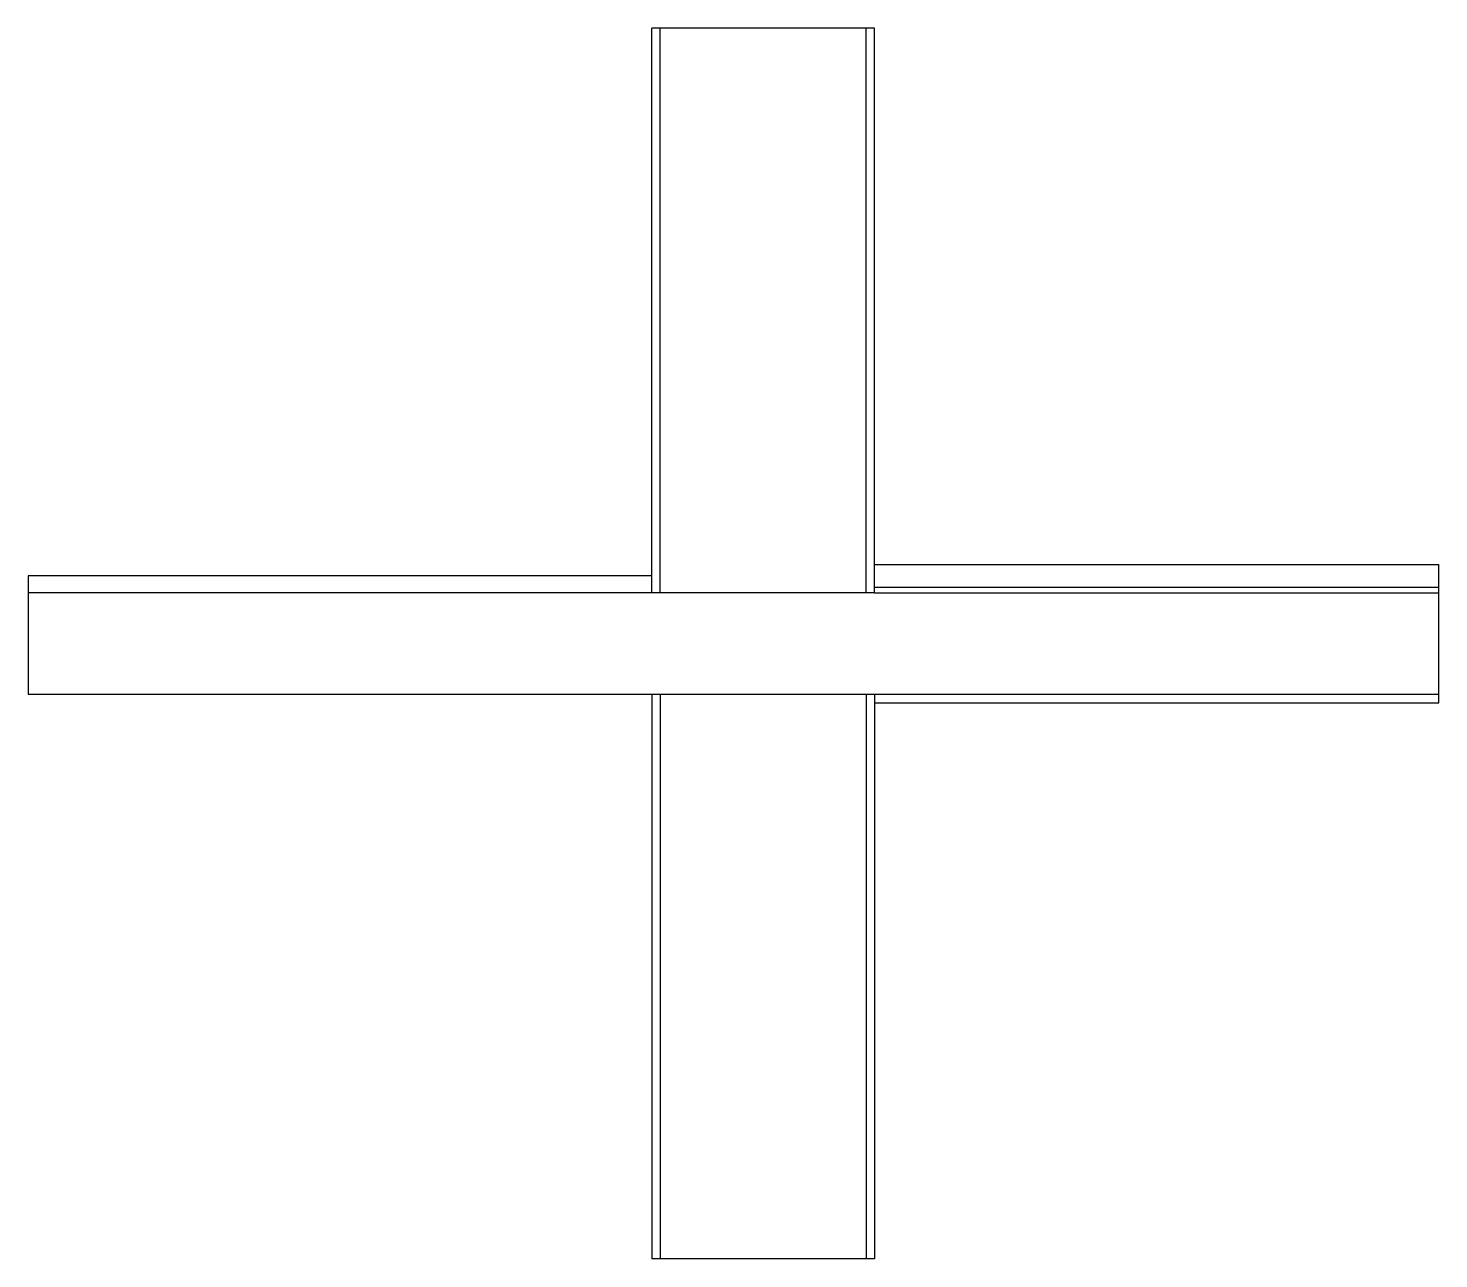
# Model space of a CAD drawing. Header units: millimetres. Extents: x 133 to 2633, y -846 to 1334.
import ezdxf

# ---------------------------------------------------------------- set-up
doc = ezdxf.new("R2010")
doc.units = ezdxf.units.MM
doc.header["$MEASUREMENT"] = 0

msp = doc.modelspace()

# ---------------------------------------------------------------- linework, layer by layer
for p, q in [((1237.8, 334.1), (1237.8, 1334.1)), ((1632.8, 1334.1), (1237.8, 1334.1)), ((1252.8, 334.1), (1252.8, 1334.1)), ((1617.8, 334.1), (1617.8, 1334.1)), ((1632.8, 334.1), (1632.8, 1334.1)), ((1632.8, 384.1), (2632.8, 384.1)), ((2632.8, 139.1), (2632.8, 384.1)), ((132.8, 364.1), (132.8, 154.1)), ((1237.8, 364.1), (132.8, 364.1)), ((1237.8, 334.1), (132.8, 334.1)), ((1632.8, 334.1), (1237.8, 334.1)), ((1632.8, 344.1), (2632.8, 344.1)), ((1632.8, 334.1), (2632.8, 334.1)), ((132.8, 154.1), (1632.8, 154.1)), ((1237.8, 154.1), (1237.8, -845.9)), ((1252.8, 154.1), (1252.8, -845.9)), ((1617.8, 154.1), (1617.8, -845.9)), ((1632.8, 154.1), (1632.8, -845.9)), ((1632.8, 154.1), (2632.8, 154.1)), ((1632.8, 139.1), (2632.8, 139.1)), ((1632.8, -845.9), (1237.8, -845.9))]:
    msp.add_line(p, q)

doc.saveas('drawing.dxf')
